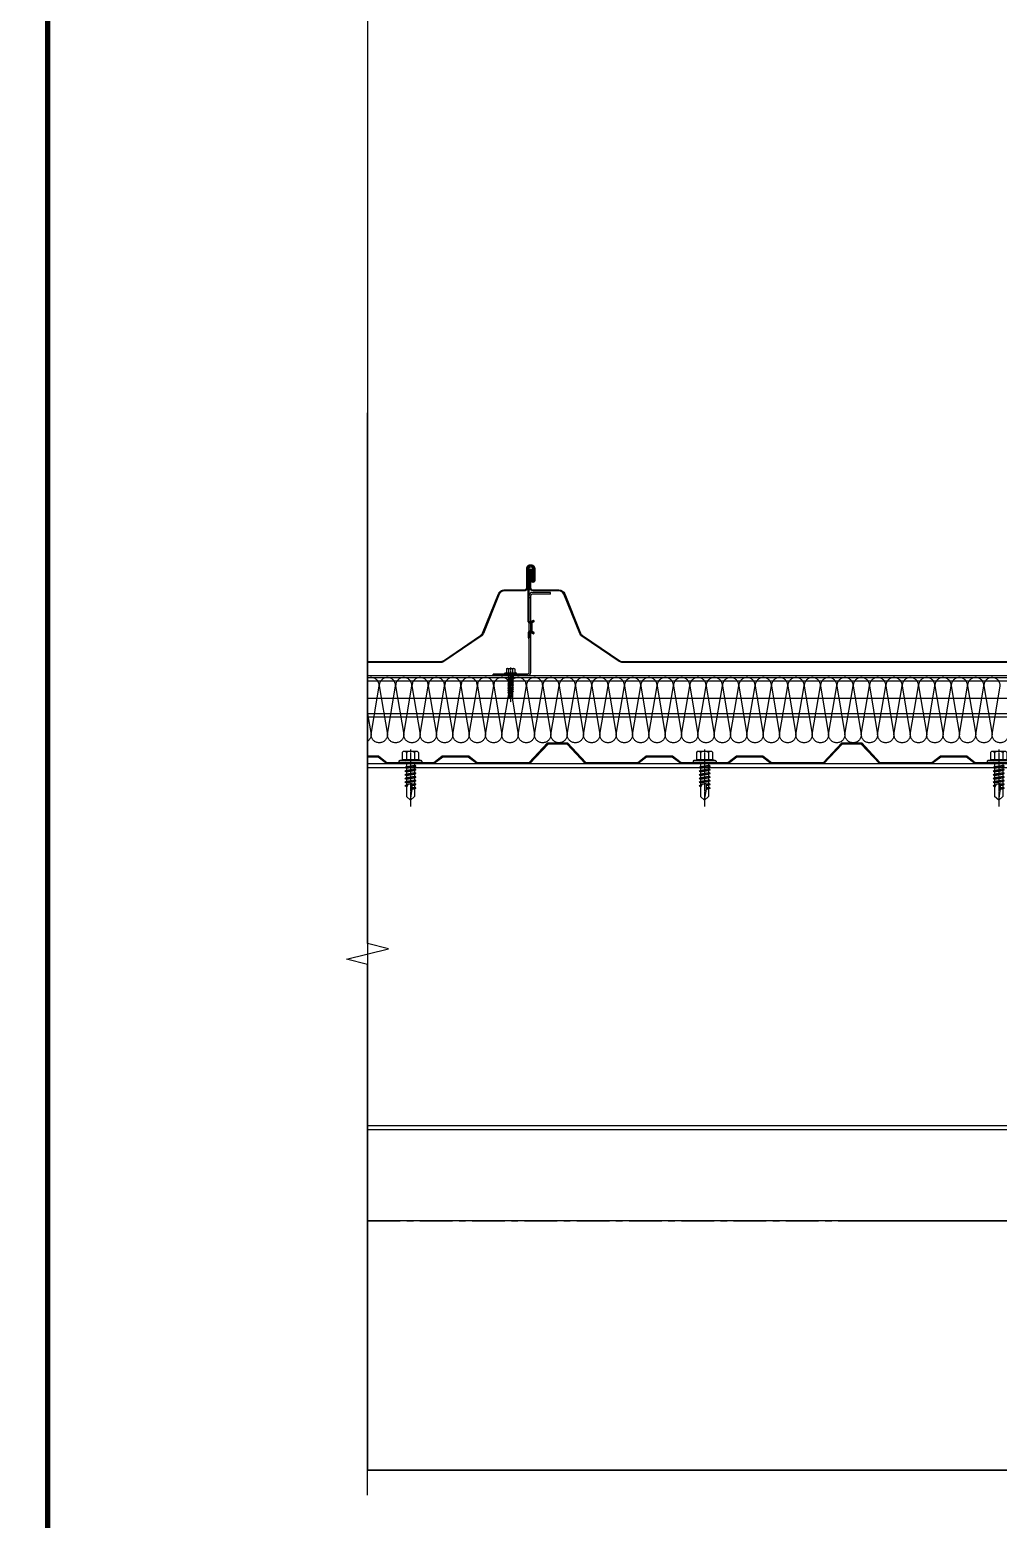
# Model space of a CAD drawing. Extents: x -160106 to 966792, y -663931 to 1550022.
# Drawn here: x -61473 to -60732, y -112505 to -111365 of the extents above; entities that cross this region are included whole.
import ezdxf
from ezdxf.enums import TextEntityAlignment as Align
from ezdxf.xclip import XClip

# ---------------------------------------------------------------- set-up
doc = ezdxf.new("R2010")
doc.units = 0
for name, pattern in [('CENTER', [2, 1.25, -0.25, 0.25, -0.25]), ('DASH', [0.35, 0.25, -0.1]), ('ZN-CENTER', [2, 1.25, -0.25, 0.25, -0.25])]:
    doc.linetypes.add(name, pattern=pattern)
for name, color, linetype in [('!ZN6-轴线-1', 1, 'ZN-CENTER'), ('0-cxFrame', 155, 'Continuous'), ('20剖面图$0$A-LIN-V', 9, 'Continuous'), ('3符号', 173, 'Continuous'), ('A-LIN-V', 9, 'Continuous'), ('BWM', 8, 'Continuous'), ('pj', 4, 'Continuous'), ('SEAMLOK75 - SHEET', 6, 'Continuous'), ('V900型压型底板', 190, 'Continuous'), ('ZX', 240, 'CENTER'), ('紧固件', 40, 'Continuous')]:
    doc.layers.add(name, color=color, linetype=linetype)
for name, color, linetype, lineweight in [('0-cxText', 131, 'Continuous', 25), ('底板', 2, 'Continuous', 13), ('粗', 7, 'Continuous', 50)]:
    doc.layers.add(name, color=color, linetype=linetype, lineweight=lineweight)
doc.styles.add('cx_tuming', font='simhei.ttf')
doc.styles.add('cx_tuqian1', font='')
doc.styles.add('黑体', font='simhei.ttf', dxfattribs={"height": 12})
doc.styles.get('cx_tuqian1').set_extended_font_data('SimSun')

# ---------------------------------------------------------------- blocks, each defined once
blk = doc.blocks.new('*U2934')
at = {"layer": 'pj'}
for p, q in [((-4.4, 0.5), (-4.4, 0)), ((4.4, 0), (-4.4, 0)), ((-4.1, 0.8), (-3.1, 1)), ((4.1, 0.8), (-4.1, 0.8)), ((-3.1, 3.9), (-3.1, 1)), ((3.1, 1), (-3.1, 1)), ((2.3, 4.2), (-2.3, 4.2)), ((-2, 0.8), (-1.5, 1)), ((-1.5, 3.9), (-1.5, 1)), ((-1.5, 0), (-1.5, -1.6)), ((1.5, 3.9), (1.5, 1)), ((2.2, 0.8), (1.5, 1)), ((1.5, 0), (1.5, -1.1)), ((3.1, 3.9), (3.1, 1)), ((4.1, 0.8), (3.1, 1)), ((4.4, 0.5), (4.4, 0)), ((-2.1, -1.9), (2.1, -1.4)), ((-2.1, -1.9), (-1.5, -1.6)), ((-2.1, -1.9), (-1.5, -2.2)), ((-2.1, -3.3), (2.1, -2.8)), ((-2.1, -3.3), (-1.5, -3)), ((-2.1, -3.3), (-1.5, -3.6)), ((-2.1, -4.7), (2.1, -4.2)), ((-2.1, -4.7), (-1.5, -4.4)), ((-2.1, -4.7), (-1.5, -5)), ((-2.1, -6.1), (2.1, -5.6)), ((-2.1, -6.1), (-1.5, -5.8)), ((-2.1, -6.1), (-1.5, -6.4)), ((-2.1, -7.5), (2.1, -7)), ((-2.1, -7.5), (-1.5, -7.2)), ((-2.1, -7.5), (-1.5, -7.8)), ((-2.1, -8.9), (2.1, -8.4)), ((-2.1, -8.9), (-1.5, -8.6)), ((-2.1, -8.9), (-1.5, -9.2)), ((-2.1, -10.3), (2.1, -9.8)), ((-2.1, -10.3), (-1.5, -10)), ((-2.1, -10.3), (-1.5, -10.6)), ((-1.5, -1.6), (1.5, -1.1)), ((-1.5, -2.2), (1.5, -1.7)), ((-1.5, -2.2), (-1.5, -3)), ((-1.5, -3), (1.5, -2.5)), ((-1.5, -3.6), (1.5, -3.1)), ((-1.5, -3.6), (-1.5, -4.4)), ((-1.5, -4.4), (1.5, -3.9)), ((-1.5, -5), (1.5, -4.5)), ((-1.5, -5), (-1.5, -5.8)), ((-1.5, -5.8), (1.5, -5.3)), ((-1.5, -6.4), (1.5, -5.9)), ((-1.5, -6.4), (-1.5, -7.2)), ((-1.5, -7.2), (1.5, -6.7)), ((-1.5, -7.8), (1.5, -7.3)), ((-1.5, -7.8), (-1.5, -8.6)), ((-1.5, -8.6), (1.5, -8.1)), ((-1.5, -9.2), (1.5, -8.7)), ((-1.5, -9.2), (-1.5, -10)), ((-1.5, -10), (1.5, -9.5)), ((-1.5, -10.6), (1.5, -10.1)), ((-1.5, -10.6), (-1.5, -11.4)), ((-1.5, -11.4), (1.5, -10.9)), ((1.5, -0.3), (1.5, -1.1)), ((2.1, -1.4), (1.5, -1.1)), ((2.1, -1.4), (1.5, -1.7)), ((1.5, -1.7), (1.5, -2.5)), ((2.1, -2.8), (1.5, -2.5)), ((2.1, -2.8), (1.5, -3.1)), ((1.5, -3.1), (1.5, -3.9)), ((2.1, -4.2), (1.5, -3.9)), ((2.1, -4.2), (1.5, -4.5)), ((1.5, -4.5), (1.5, -5.3)), ((2.1, -5.6), (1.5, -5.3)), ((2.1, -5.6), (1.5, -5.9)), ((1.5, -5.9), (1.5, -6.7)), ((2.1, -7), (1.5, -6.7)), ((2.1, -7), (1.5, -7.3)), ((1.5, -7.3), (1.5, -8.1)), ((2.1, -8.4), (1.5, -8.1)), ((2.1, -8.4), (1.5, -8.7)), ((1.5, -8.7), (1.5, -9.5)), ((2.1, -9.8), (1.5, -9.5)), ((2.1, -9.8), (1.5, -10.1)), ((1.5, -10.1), (1.5, -10.9)), ((2.1, -11.2), (1.5, -10.9)), ((-2.1, -11.7), (2.1, -11.2)), ((-2.1, -11.7), (-1.5, -11.4)), ((-2.1, -11.7), (-1.5, -12)), ((-2.1, -13.1), (-1.5, -12.8)), ((-2.1, -13.1), (-1.1, -13)), ((-2.1, -13.1), (-1.5, -13.4)), ((-1.5, -12), (1.5, -11.5)), ((-1.5, -12), (-1.5, -12.8)), ((-1.5, -12.8), (-1, -12.7)), ((-1.5, -13.4), (-1.5, -17.2)), ((-1.5, -13.4), (-1.3, -13.4)), ((0, -18.6), (-1.5, -17.2)), ((0, -18.6), (1.5, -17.2)), ((0.6, -12.4), (1.5, -12.3)), ((0.7, -12.8), (2.1, -12.6)), ((0.7, -13), (1.5, -12.9)), ((0.7, -13.8), (1.5, -13.7)), ((0.7, -14.2), (2.1, -14)), ((0.7, -14.4), (1.5, -14.3)), ((2.1, -11.2), (1.5, -11.5)), ((1.5, -11.5), (1.5, -12.3)), ((2.1, -12.6), (1.5, -12.3)), ((2.1, -12.6), (1.5, -12.9)), ((1.5, -12.9), (1.5, -13.7)), ((2.1, -14), (1.5, -13.7)), ((2.1, -14), (1.5, -14.3)), ((1.5, -14.3), (1.5, -17.2))]:
    blk.add_line(p, q, dxfattribs=at)
blk.add_lwpolyline([(0, -18.6), (0.7, -14.4), (0.7, -12.7, 0.417657), (0.4, -12.4, 0.097062), (-1, -12.7), (-1.5, -13.8)], format="xyb", dxfattribs=at)
for centre, radius, start, end in [((-4.1, 0.5), 0.3, 90, 180), ((-2.3, 3.3), 0.951, 35.4009, 144.5991), ((0, 1), 3.2, 61.0594, 118.9406), ((2.3, 3.3), 0.951, 35.4009, 144.5991), ((4.1, 0.5), 0.3, 0, 90)]:
    blk.add_arc(centre, radius, start, end, dxfattribs=at)
at = {"layer": 'ZX', "ltscale": 0.2}
blk.add_line((0, 4.9), (0, -21), dxfattribs=at)
blk = doc.blocks.new('A$C06060CBF')
at = {"layer": '粗', "lineweight": -2}
for p, q in [((26.8, 41.2), (26.8, 82.1)), ((27.4, 41.2), (27.4, 82.1)), ((27.4, 2.3), (27.4, 61.4)), ((28.7, 59.5), (27.4, 59.5)), ((28.7, 2.3), (28.7, 61.4)), ((43.8, 63.6), (29.7, 63.6)), ((43.8, 62.4), (29.7, 62.4)), ((43.8, 62.4), (43.8, 63.6)), ((28.7, 41.2), (27.4, 41.2)), ((30.4, 42.2), (28, 40.8)), ((29.2, 40.8), (28.4, 40.3)), ((30.7, 41.6), (29.2, 40.8)), ((29.2, 33.8), (29.2, 40.3)), ((30.9, 41.1), (29.8, 40.4)), ((29.8, 33.8), (29.8, 40.3)), ((26.8, 33), (26.8, 28.9)), ((27.4, 33), (27.4, 28.9)), ((28.7, 33), (27.4, 33)), ((30.4, 32), (28, 33.3)), ((29.2, 33.4), (28.4, 33.9)), ((30.7, 32.5), (29.2, 33.4)), ((30.6, 33.3), (29.8, 33.7)), ((30.9, 33.1), (29.8, 33.7)), ((26.4, 1.2), (0, 1.2)), ((0, 0), (0, 1.2)), ((26.4, 0), (0, 0)), ((19.5, 0), (19.5, 1.2))]:
    blk.add_line(p, q, dxfattribs=at)
at = {"layer": '粗'}
blk.add_line((27.4, 28.9), (26.8, 28.9), dxfattribs=at)
at = {"layer": '粗', "linetype": 'DASH', "lineweight": -2}
for p, q in [((9.7, 1.2), (9.7, 0)), ((16.9, 1.2), (16.9, 0))]:
    blk.add_line(p, q, dxfattribs=at)
at = {"layer": '粗', "lineweight": -2}
blk.add_lwpolyline([(27.4, 82.1, -1), (29.9, 82.1), (29.9, 73.1), (30.5, 73.1), (30.5, 82.1, 1), (26.8, 82.1)], format="xyb", dxfattribs=at)
for centre, radius, start, end in [((29.7, 61.4), 2.25, 90, 180), ((29.7, 61.4), 1.02, 90, 180), ((27.8, 41.2), 1.02, 180, 300), ((27.8, 41.2), 0.41, 180, 300), ((29.9, 40.3), 0.717, 120, 180), ((29.9, 40.3), 0.102, 120, 180), ((30.6, 41.6), 0.627, 302.657, 103.9204), ((27.8, 33), 1.02, 60, 180), ((27.8, 33), 0.41, 60, 180), ((29.9, 33.8), 0.717, 180, 240), ((29.9, 33.8), 0.102, 180, 240), ((30.6, 32.6), 0.627, 256.0796, 57.343), ((26.4, 2.3), 1.02, 270, 0), ((26.4, 2.3), 2.25, 270, 0)]:
    blk.add_arc(centre, radius, start, end, dxfattribs=at)
at = {"layer": '紧固件', "xscale": -1.023999999801318, "yscale": 1.023999999801318, "zscale": 1.023999999801318}
blk.add_blockref('*U2934', (13.2, 1.2), dxfattribs=at)
blk = doc.blocks.new('*U3026')
at = {"layer": 'pj'}
for p, q in [((-4.4, 0.45), (-4.4, 0)), ((4.4, 0), (-4.4, 0)), ((-4.1, 0.75), (-3.1, 1)), ((4.1, 0.75), (-4.1, 0.75)), ((-3.1, 3.85), (-3.1, 1)), ((3.1, 1), (-3.1, 1)), ((2.33, 4.25), (-2.33, 4.25)), ((-2.04, 0.75), (-1.55, 1)), ((-1.55, 3.85), (-1.55, 1)), ((-1.55, 0), (-1.55, -1.59)), ((1.55, 3.85), (1.55, 1)), ((2.15, 0.75), (1.55, 1)), ((1.55, 0), (1.55, -1.09)), ((3.1, 3.85), (3.1, 1)), ((4.1, 0.75), (3.1, 1)), ((4.4, 0.45), (4.4, 0)), ((-2.11, -1.9), (2.11, -1.4)), ((-2.11, -1.9), (-1.55, -1.59)), ((-2.11, -1.9), (-1.55, -2.21)), ((-2.11, -3.3), (2.11, -2.8)), ((-2.11, -3.3), (-1.55, -2.99)), ((-2.11, -3.3), (-1.55, -3.61)), ((-2.11, -4.7), (2.11, -4.2)), ((-2.11, -4.7), (-1.55, -4.39)), ((-2.11, -4.7), (-1.55, -5.01)), ((-2.11, -6.1), (2.11, -5.6)), ((-1.55, -1.59), (1.55, -1.09)), ((-1.55, -2.21), (1.55, -1.71)), ((-1.55, -2.21), (-1.55, -2.99)), ((-1.55, -2.99), (1.55, -2.49)), ((-1.55, -3.61), (1.55, -3.11)), ((-1.55, -3.61), (-1.55, -4.39)), ((-1.55, -4.39), (1.55, -3.89)), ((-1.55, -5.01), (1.55, -4.51)), ((-1.55, -5.01), (-1.55, -5.79)), ((-1.55, -5.79), (1.55, -5.29)), ((1.55, -0.31), (1.55, -1.09)), ((2.11, -1.4), (1.55, -1.09)), ((2.11, -1.4), (1.55, -1.71)), ((1.55, -1.71), (1.55, -2.49)), ((2.11, -2.8), (1.55, -2.49)), ((2.11, -2.8), (1.55, -3.11)), ((1.55, -3.11), (1.55, -3.89)), ((2.11, -4.2), (1.55, -3.89)), ((2.11, -4.2), (1.55, -4.51)), ((1.55, -4.51), (1.55, -5.29)), ((2.11, -5.6), (1.55, -5.29)), ((2.11, -5.6), (1.55, -5.91)), ((-2.11, -6.1), (-1.55, -5.79)), ((-2.11, -6.1), (-1.55, -6.41)), ((-2.11, -7.5), (2.11, -7)), ((-2.11, -7.5), (-1.55, -7.19)), ((-2.11, -7.5), (-1.55, -7.81)), ((-2.11, -8.9), (-1.55, -8.59)), ((-2.11, -8.9), (-1.14, -8.78)), ((-2.11, -8.9), (-1.55, -9.21)), ((-1.55, -6.41), (1.55, -5.91)), ((-1.55, -6.41), (-1.55, -7.19)), ((-1.55, -7.19), (1.55, -6.69)), ((-1.55, -7.81), (1.55, -7.31)), ((-1.55, -7.81), (-1.55, -8.59)), ((-1.55, -8.59), (-0.99, -8.49)), ((-1.55, -9.21), (-1.33, -9.17)), ((-1.55, -9.21), (-1.55, -13)), ((0.56, -8.24), (1.55, -8.09)), ((0.71, -8.55), (2.11, -8.4)), ((0.71, -8.83), (1.55, -8.71)), ((0.71, -9.61), (1.55, -9.49)), ((0.71, -9.95), (2.11, -9.8)), ((0.71, -10.23), (1.55, -10.11)), ((1.55, -5.91), (1.55, -6.69)), ((2.11, -7), (1.55, -6.69)), ((2.11, -7), (1.55, -7.31)), ((1.55, -7.31), (1.55, -8.09)), ((2.11, -8.4), (1.55, -8.09)), ((2.11, -8.4), (1.55, -8.71)), ((1.55, -8.71), (1.55, -9.49)), ((2.11, -9.8), (1.55, -9.49)), ((2.11, -9.8), (1.55, -10.11)), ((1.55, -10.11), (1.55, -13)), ((0, -14.4), (-1.55, -13)), ((0, -14.4), (1.55, -13))]:
    blk.add_line(p, q, dxfattribs=at)
blk.add_lwpolyline([(0, -14.4), (0.71, -10.23), (0.71, -8.5, 0.417657), (0.41, -8.2, 0.097062), (-0.99, -8.49), (-1.55, -9.6)], format="xyb", dxfattribs=at)
for centre, radius, start, end in [((-4.1, 0.45), 0.3, 90, 180), ((-2.33, 3.3), 0.951, 35.4009, 144.5991), ((0, 1.05), 3.2, 61.0594, 118.9406), ((2.33, 3.3), 0.951, 35.4009, 144.5991), ((4.1, 0.45), 0.3, 0, 90)]:
    blk.add_arc(centre, radius, start, end, dxfattribs=at)
at = {"layer": 'ZX', "ltscale": 0.2}
blk.add_line((0, 4.94), (0, -16.83), dxfattribs=at)
blk = doc.blocks.new('A$C4b170b85')
at = {"color": 1, "ltscale": 10}
blk.add_line((-1397, 417.4), (278.8, 417.4), dxfattribs=at)
at = {"color": 3, "ltscale": 10}
for p, q in [((-1397, 415.9), (278.8, 415.9)), ((-1397, 413.4), (278.8, 413.4)), ((-1397, 388.4), (278.8, 388.4)), ((-1397, 385.9), (278.8, 385.9))]:
    blk.add_line(p, q, dxfattribs=at)
at = {"color": 6, "ltscale": 10}
for p, q in [((-1397, 350), (278.8, 350)), ((-1397, 347), (278.8, 347)), ((-1397, 73), (278.8, 73)), ((-1397, 70), (278.8, 70))]:
    blk.add_line(p, q, dxfattribs=at)
at = {"layer": 'A-LIN-V'}
for q in [(-1397, 0), (278.8, 0)]:
    blk.add_line((-600, 0), q, dxfattribs=at)
at = {"layer": 'BWM'}
blk.add_lwpolyline([(-470.1, 372.2, -1), (-482.6, 372.2), (-476.3, 409.6, 1), (-488.8, 409.6), (-482.6, 372.2, -1), (-495.1, 372.2), (-488.8, 409.6, 1), (-501.3, 409.6), (-495.1, 372.2, -1), (-507.6, 372.2), (-501.3, 409.6, 1), (-513.8, 409.6), (-507.6, 372.2, -1), (-520.1, 372.2), (-513.8, 409.6, 1), (-526.3, 409.6), (-520.1, 372.2, -1), (-532.6, 372.2), (-526.3, 409.6, 1), (-538.8, 409.6), (-532.6, 372.2, -1), (-545.1, 372.2), (-538.8, 409.6, 1), (-551.3, 409.6), (-545.1, 372.2, -1), (-557.6, 372.2), (-551.3, 409.6, 1), (-563.8, 409.6), (-557.6, 372.2, -1), (-570.1, 372.2), (-563.8, 409.6, 1), (-576.3, 409.6), (-570.1, 372.2, -1), (-582.6, 372.2), (-576.3, 409.6, 1), (-588.8, 409.6), (-582.6, 372.2, -1), (-595.1, 372.2), (-588.8, 409.6, 1), (-601.3, 409.6), (-595.1, 372.2, -1), (-607.6, 372.2), (-601.3, 409.6, 1), (-613.8, 409.6), (-607.6, 372.2, -1), (-620.1, 372.2), (-613.8, 409.6, 1), (-626.3, 409.6), (-620.1, 372.2, -1), (-632.6, 372.2), (-626.3, 409.6, 1), (-638.8, 409.6), (-632.6, 372.2, -1), (-645.1, 372.2), (-638.8, 409.6, 1), (-651.3, 409.6), (-645.1, 372.2, -1), (-657.6, 372.2), (-651.3, 409.6, 1), (-663.8, 409.6), (-657.6, 372.2, -1), (-670.1, 372.2), (-663.8, 409.6, 1), (-676.3, 409.6), (-670.1, 372.2, -1), (-682.6, 372.2), (-676.3, 409.6, 1), (-688.8, 409.6), (-682.6, 372.2, -1), (-695.1, 372.2), (-688.8, 409.6, 1), (-701.3, 409.6), (-695.1, 372.2, -1), (-707.6, 372.2), (-701.3, 409.6, 1), (-713.8, 409.6), (-707.6, 372.2, -1), (-720.1, 372.2), (-713.8, 409.6, 1), (-726.3, 409.6), (-720.1, 372.2, -1), (-732.6, 372.2), (-726.3, 409.6, 1), (-738.8, 409.6), (-732.6, 372.2, -1), (-745.1, 372.2), (-738.8, 409.6, 1), (-751.3, 409.6), (-745.1, 372.2, -1), (-757.6, 372.2), (-751.3, 409.6, 1), (-763.8, 409.6), (-757.6, 372.2, -1), (-770.1, 372.2), (-763.8, 409.6, 1), (-776.3, 409.6), (-770.1, 372.2, -1), (-782.6, 372.2), (-776.3, 409.6, 1), (-788.8, 409.6), (-782.6, 372.2, -1), (-795.1, 372.2), (-788.8, 409.6, 1), (-801.3, 409.6), (-795.1, 372.2, -1), (-807.6, 372.2), (-801.3, 409.6, 1), (-813.8, 409.6), (-807.6, 372.2, -1), (-820.1, 372.2), (-813.8, 409.6, 1), (-826.3, 409.6), (-820.1, 372.2, -1), (-832.6, 372.2), (-826.3, 409.6, 1), (-838.8, 409.6), (-832.6, 372.2, -1), (-845.1, 372.2), (-838.8, 409.6, 1), (-851.3, 409.6), (-845.1, 372.2, -1), (-857.6, 372.2), (-851.3, 409.6, 1), (-863.8, 409.6), (-857.6, 372.2, -1), (-870.1, 372.2), (-863.8, 409.6, 1), (-876.3, 409.6), (-870.1, 372.2, -1), (-882.6, 372.2), (-876.3, 409.6, 1), (-888.8, 409.6), (-882.6, 372.2, -1), (-895.1, 372.2), (-888.8, 409.6, 1), (-901.3, 409.6), (-895.1, 372.2, -1), (-907.6, 372.2), (-901.3, 409.6, 1), (-913.8, 409.6), (-907.6, 372.2, -1), (-920.1, 372.2), (-913.8, 409.6, 1), (-926.3, 409.6), (-920.1, 372.2, -1), (-932.6, 372.2), (-926.3, 409.6, 1), (-938.8, 409.6), (-932.6, 372.2, -1), (-945.1, 372.2), (-938.8, 409.6, 1), (-951.3, 409.6), (-945.1, 372.2, -1), (-957.6, 372.2), (-951.3, 409.6, 1), (-963.8, 409.6), (-957.6, 372.2, -1), (-970.1, 372.2), (-963.8, 409.6, 1), (-976.3, 409.6), (-970.1, 372.2, -1), (-982.6, 372.2), (-976.3, 409.6, 1), (-988.8, 409.6), (-982.6, 372.2, -1), (-995.1, 372.2), (-988.8, 409.6, 1), (-1001.3, 409.6), (-995.1, 372.2, -1), (-1007.6, 372.2), (-1001.3, 409.6, 1), (-1013.8, 409.6), (-1007.6, 372.2, -1), (-1020.1, 372.2), (-1013.8, 409.6, 1), (-1026.3, 409.6), (-1020.1, 372.2, -1), (-1032.6, 372.2), (-1026.3, 409.6, 1), (-1038.8, 409.6), (-1032.6, 372.2, -1), (-1045.1, 372.2), (-1038.8, 409.6, 1), (-1051.3, 409.6), (-1045.1, 372.2, -1), (-1057.6, 372.2), (-1051.3, 409.6, 1), (-1063.8, 409.6), (-1057.6, 372.2, -1), (-1070.1, 372.2), (-1063.8, 409.6, 1), (-1076.3, 409.6), (-1070.1, 372.2, -1), (-1082.6, 372.2), (-1076.3, 409.6, 1), (-1088.8, 409.6), (-1082.6, 372.2, -1), (-1095.1, 372.2), (-1088.8, 409.6, 1), (-1101.3, 409.6), (-1095.1, 372.2, -1), (-1107.6, 372.2), (-1101.3, 409.6, 1), (-1113.8, 409.6), (-1107.6, 372.2, -1), (-1120.1, 372.2), (-1113.8, 409.6, 1), (-1126.3, 409.6), (-1120.1, 372.2, -1), (-1132.6, 372.2), (-1126.3, 409.6, 1), (-1138.8, 409.6), (-1132.6, 372.2, -1), (-1145.1, 372.2), (-1138.8, 409.6, 1), (-1151.3, 409.6), (-1145.1, 372.2, -1), (-1157.6, 372.2), (-1151.3, 409.6, 1), (-1163.8, 409.6), (-1157.6, 372.2, -1), (-1170.1, 372.2), (-1163.8, 409.6, 1), (-1176.3, 409.6), (-1170.1, 372.2, -1), (-1182.6, 372.2), (-1176.3, 409.6, 1), (-1188.8, 409.6), (-1182.6, 372.2, -1), (-1195.1, 372.2), (-1188.8, 409.6, 1), (-1201.3, 409.6), (-1195.1, 372.2, -1), (-1207.6, 372.2), (-1201.3, 409.6, 1), (-1213.8, 409.6), (-1207.6, 372.2, -1), (-1220.1, 372.2), (-1213.8, 409.6, 1), (-1226.3, 409.6)], format="xyb", dxfattribs=at)
at = {"layer": 'SEAMLOK75 - SHEET'}
for points in [[(-1237.6, 428.1), (-1071.1, 428.1), (-904.6, 428.1, 0.149451), (-902.3, 428.8), (-873.8, 448.1, 0.149451), (-872.3, 449.9), (-860.1, 480, -0.305731), (-855.8, 482.9), (-840.5, 482.9, 0.414214), (-838.5, 484.9), (-838.5, 499.4, -0.414214), (-835.8, 502.1), (-835.1, 502.1, -0.414214), (-832.4, 499.4), (-832.4, 490.1, -1), (-835.1, 490.1), (-835.1, 498), (-834.4, 498), (-834.4, 490.1, 1), (-833.1, 490.1), (-833.1, 499.4, 0.414214), (-835.1, 501.4), (-835.8, 501.4, 0.414214), (-837.8, 499.4), (-837.8, 484.9, -0.414214), (-840.5, 482.2), (-855.8, 482.2, 0.305731), (-859.5, 479.7), (-871.6, 449.6, -0.149451), (-873.4, 447.5), (-901.9, 428.2, -0.149451), (-904.6, 427.4), (-1071.1, 427.4), (-1237.6, 427.4, -0.149451)], [(-432, 427.4), (-598.5, 427.4), (-765.1, 427.4, -0.149451), (-767.7, 428.2), (-796.3, 447.5, -0.149451), (-798, 449.6), (-810.2, 479.7, 0.305731), (-813.9, 482.2), (-833.6, 482.2, -0.414214), (-836.3, 484.9), (-836.3, 498, -1), (-834.2, 498), (-834.2, 490.1), (-834.9, 490.1), (-834.9, 498, 1), (-835.6, 498), (-835.6, 484.9, 0.414214), (-833.6, 482.9), (-813.9, 482.9, -0.305731), (-809.5, 480), (-797.4, 449.9, 0.149451), (-795.9, 448.1), (-767.3, 428.8, 0.149451), (-765.1, 428.1), (-598.5, 428.1), (-432, 428.1, 0.149451)]]:
    blk.add_lwpolyline(points, format="xyb", dxfattribs=at)
at = {"layer": '底板', "color": 2}
for points in [[(-1243.3, 350.9), (-1203.6, 350.9), (-1197.1, 355.9), (-1176.9, 355.9), (-1170.4, 350.9), (-1134.6, 350.9), (-1128.1, 355.9), (-1107.9, 355.9), (-1101.4, 350.9), (-1061.6, 350.9), (-1047.6, 365.9), (-1032.3, 365.9), (-1018.3, 350.9), (-978.6, 350.9), (-972.1, 355.9), (-951.9, 355.9), (-945.4, 350.9), (-909.6, 350.9), (-903.1, 355.9), (-882.9, 355.9), (-876.4, 350.9), (-836.6, 350.9), (-822.6, 365.9), (-807.3, 365.9), (-793.3, 350.9), (-753.6, 350.9), (-747.1, 355.9), (-726.9, 355.9), (-720.4, 350.9), (-684.6, 350.9), (-678.1, 355.9), (-657.9, 355.9), (-651.4, 350.9), (-611.6, 350.9), (-597.6, 365.9), (-590, 365.9)], [(-590, 365.9), (-582.3, 365.9), (-568.3, 350.9), (-528.6, 350.9), (-522.1, 355.9), (-501.9, 355.9), (-495.4, 350.9), (-459.6, 350.9)]]:
    blk.add_lwpolyline(points, dxfattribs=at)
at = {"layer": '底板', "color": 4}
for points in [[(-1243.5, 350.6), (-1203.5, 350.6), (-1197, 355.6), (-1177, 355.6), (-1170.5, 350.6), (-1134.5, 350.6), (-1128, 355.6), (-1108, 355.6), (-1101.5, 350.6), (-1061.5, 350.6), (-1047.5, 365.6), (-1032.5, 365.6), (-1018.5, 350.6), (-978.5, 350.6), (-972, 355.6), (-952, 355.6), (-945.5, 350.6), (-909.5, 350.6), (-903, 355.6), (-883, 355.6), (-876.5, 350.6), (-836.5, 350.6), (-822.5, 365.6), (-807.5, 365.6), (-793.5, 350.6), (-753.5, 350.6), (-747, 355.6), (-727, 355.6), (-720.5, 350.6), (-684.5, 350.6), (-678, 355.6), (-658, 355.6), (-651.5, 350.6), (-611.5, 350.6), (-597.5, 365.6), (-590, 365.6)], [(-1243.7, 350), (-1203.3, 350), (-1196.8, 355), (-1177.2, 355), (-1170.7, 350), (-1134.3, 350), (-1127.8, 355), (-1108.2, 355), (-1101.7, 350), (-1061.2, 350), (-1047.2, 365), (-1032.7, 365), (-1018.7, 350), (-978.3, 350), (-971.8, 355), (-952.2, 355), (-945.7, 350), (-909.3, 350), (-902.8, 355), (-883.2, 355), (-876.7, 350), (-836.2, 350), (-822.2, 365), (-807.7, 365), (-793.7, 350), (-753.3, 350), (-746.8, 355), (-727.2, 355), (-720.7, 350), (-684.3, 350), (-677.8, 355), (-658.2, 355), (-651.7, 350), (-611.2, 350), (-597.2, 365), (-590, 365)], [(-590, 365.6), (-582.5, 365.6), (-568.5, 350.6), (-528.5, 350.6), (-522, 355.6), (-502, 355.6), (-495.5, 350.6), (-459.5, 350.6)], [(-590, 365), (-582.7, 365), (-568.7, 350), (-528.3, 350), (-521.8, 355), (-502.2, 355), (-495.7, 350), (-459.3, 350)]]:
    blk.add_lwpolyline(points, dxfattribs=at)
at = {"layer": 'V900型压型底板'}
blk.add_blockref('A$C06060CBF', (-864.1, 417.4), dxfattribs=at)
at = {"layer": '紧固件', "xscale": 2, "yscale": 2, "zscale": 2}
for p in [(-927.5, 350.9), (-702.5, 350.9), (-477.5, 350.9)]:
    blk.add_blockref('*U3026', p, dxfattribs=at)
blk = doc.blocks.new('20250917165921')
at = {"layer": '20剖面图$0$A-LIN-V'}
blk.add_line((-1622.9, 12200), (-350, 12200), dxfattribs=at)
at = {"layer": 'A-LIN-V'}
blk.add_line((-475, 11800), (-1622.9, 11800), dxfattribs=at)
at = {"ltscale": 40}
blk.add_blockref('A$C4b170b85', (-225.8, 11800), dxfattribs=at)
blk = doc.blocks.new('TK22.A2 L(Dragon)')
at = {"layer": '0-cxFrame', "const_width": 0.5}
blk.add_lwpolyline([(-80, 10), (-574, 10), (-574, 410), (-80, 410)], close=True, dxfattribs=at)
at = {"style": '黑体', "flags": 4}
blk.add_attdef('图幅', text='', height=3.3, dxfattribs=at).set_placement((-40, 3), align=Align.RIGHT)
at = {"layer": '0-cxText', "flags": 4}
for tag, height, style, p in [('建设单位', 3.5, 'cx_tuming', (-45, 240)), ('项目名称', 3.5, 'cx_tuming', (-45, 210)), ('子项名称', 3.5, 'cx_tuming', (-45, 180)), ('工程编号', 3.3, 'cx_tuqian1', (-35, 165)), ('图名1', 3.5, 'cx_tuming', (-45, 87)), ('图名2', 3.5, 'cx_tuming', (-45, 79)), ('图名3', 3.5, 'cx_tuming', (-45, 71)), ('出图日期', 3.3, 'cx_tuqian1', (-39, 60)), ('专业', 3.3, 'cx_tuqian1', (-55, 52)), ('图号', 3.3, 'cx_tuqian1', (-55, 44)), ('版次', 3.3, 'cx_tuqian1', (-20, 44))]:
    blk.add_attdef(tag, text='', height=height, dxfattribs=dict(at, style=style)).set_placement(p, align=Align.MIDDLE)
at = {"layer": 'Defpoints', "color": 6, "flags": 4}
for tag, height, style, p in [('tufu', 3.3, '黑体', (-12, 12)), ('dwfname', 4, 'cx_tuqian1', (-80, 3))]:
    blk.add_attdef(tag, text='', height=height, dxfattribs=dict(at, style=style)).set_placement(p, align=Align.RIGHT)

msp = doc.modelspace()

# ---------------------------------------------------------------- block references
at = {"ltscale": 40}
ref = msp.add_blockref('20250917165921', (-60028.11, -124076.59), dxfattribs=at)
XClip(ref).set_block_clipping_path([(-1186.0518684071, 11609.3066870357), (509.0598294965, 14696.9698240826)])

# ---------------------------------------------------------------- next in the draw order: linework, layer by layer
at = {"layer": '!ZN6-轴线-1', "linetype": 'ZN-CENTER', "ltscale": 20}
msp.add_line((-61214.16, -112276.59), (-58547.23, -112276.59), dxfattribs=at)
at = {"layer": '3符号'}
for points in [[(-61214.16, -112486.48), (-61214.16, -112080.26), (-61230.16, -112076.26), (-61198.16, -112068.26), (-61214.16, -112064.26), (-61214.16, -111658.03)], [(-59899.61, -112467.28), (-60548.88, -112467.28), (-60552.88, -112483.28), (-60560.88, -112451.28), (-60564.88, -112467.28), (-61214.16, -112467.28)]]:
    msp.add_lwpolyline(points, dxfattribs=at)

# ---------------------------------------------------------------- next in the draw order: block references
at = {"layer": '0-cxFrame', "xscale": 8, "yscale": 8, "zscale": 8, "rotation": 270}
msp.add_blockref('TK22.A2 L(Dragon)', (-61538.82, -113203.37), dxfattribs=at)

doc.saveas('drawing.dxf')
